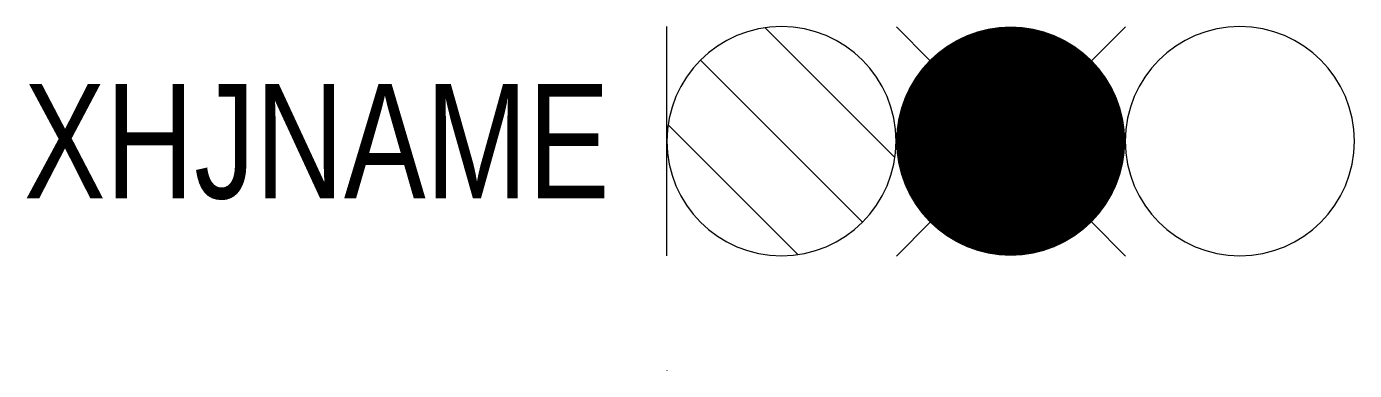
# Model space of a CAD drawing. Header units: millimetres. Extents: x -11.2 to 12, y 0 to 6.
import ezdxf
from ezdxf.enums import TextEntityAlignment as Align

# ---------------------------------------------------------------- set-up
doc = ezdxf.new("R2010")
doc.units = ezdxf.units.MM

msp = doc.modelspace()

# ---------------------------------------------------------------- linework, layer by layer
msp.add_line((0, 0.001), (0, -0.001))
at = {"color": 7}
msp.add_lwpolyline([(0, 2), (0, 6)], dxfattribs=at)
at = {"color": 2}
msp.add_lwpolyline([(0, 4, 1), (4, 4, 1)], format="xyb", close=True, dxfattribs=at)
for points in [[(1.717, 5.98), (3.98, 3.717)], [(0.586, 5.414), (3.414, 2.586)], [(0.02, 4.283), (2.283, 2.02)]]:
    msp.add_lwpolyline(points, dxfattribs=at)
at = {"color": 1, "const_width": 2}
msp.add_lwpolyline([(7, 4, 1), (5, 4, 1)], format="xyb", close=True, dxfattribs=at)
at = {"color": 1}
for points in [[(4.005, 5.995), (4.586, 5.414)], [(7.419, 5.409), (8.005, 5.995)], [(4.005, 1.995), (4.591, 2.581)], [(7.414, 2.586), (8.005, 1.995)]]:
    msp.add_lwpolyline(points, dxfattribs=at)
at = {"color": 3}
msp.add_lwpolyline([(8, 4, 1), (12, 4, 1)], format="xyb", close=True, dxfattribs=at)

# ---------------------------------------------------------------- texts
at = {"width": 0.8}
msp.add_attdef('XHJNAME', text='X2', height=2, dxfattribs=at).set_placement((-1, 3), align=Align.RIGHT)

doc.saveas('drawing.dxf')
